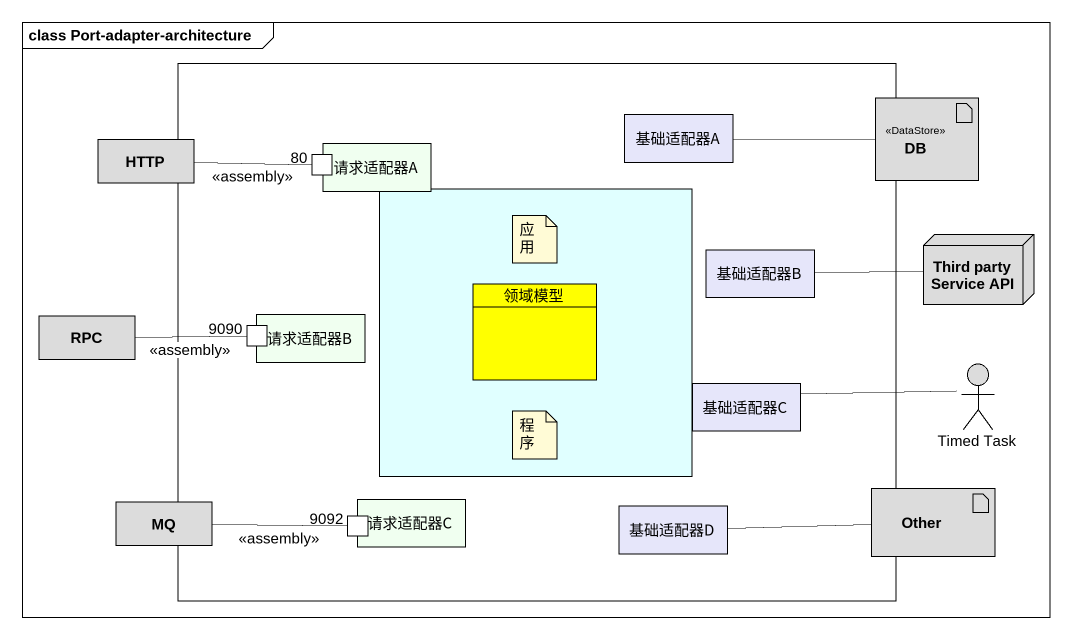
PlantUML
@startuml
mainframe class Port-adapter-architecture
allowmixing
hide circle
hide empty members
rectangle " " as rectangle1 {
  rectangle 请求适配器A #F0FFF0 {
    port "80" as p80
  }
  class 基础适配器A #E6E6FA
  rectangle " " as rectangle2 #E0FFFF {
    class 领域模型 #FFFF00
  }
  class 基础适配器B #E6E6FA
  rectangle 请求适配器B #F0FFF0 {
    port "9090" as p9090
  }
  class 基础适配器C #E6E6FA
  rectangle 请求适配器C #F0FFF0 {
    port "9092" as p9092
  }
  class 基础适配器D #E6E6FA
}
artifact DB <<DataStore>> #DCDCDC
rectangle HTTP #DCDCDC
node "Third party Service API" as Third_party_Service_API #DCDCDC
rectangle RPC #DCDCDC
actor "Timed Task" as Timed_Task #DCDCDC
rectangle MQ #DCDCDC
artifact Other #DCDCDC
HTTP -right- p80 : <<assembly>>
基础适配器A -right- DB
基础适配器B -right- Third_party_Service_API
RPC -right- p9090 : <<assembly>>
基础适配器C -right- Timed_Task
MQ -right- p9092 : <<assembly>>
基础适配器D -right- Other
note as N1
  应用
end note
note as N2
  程序
end note
@enduml
